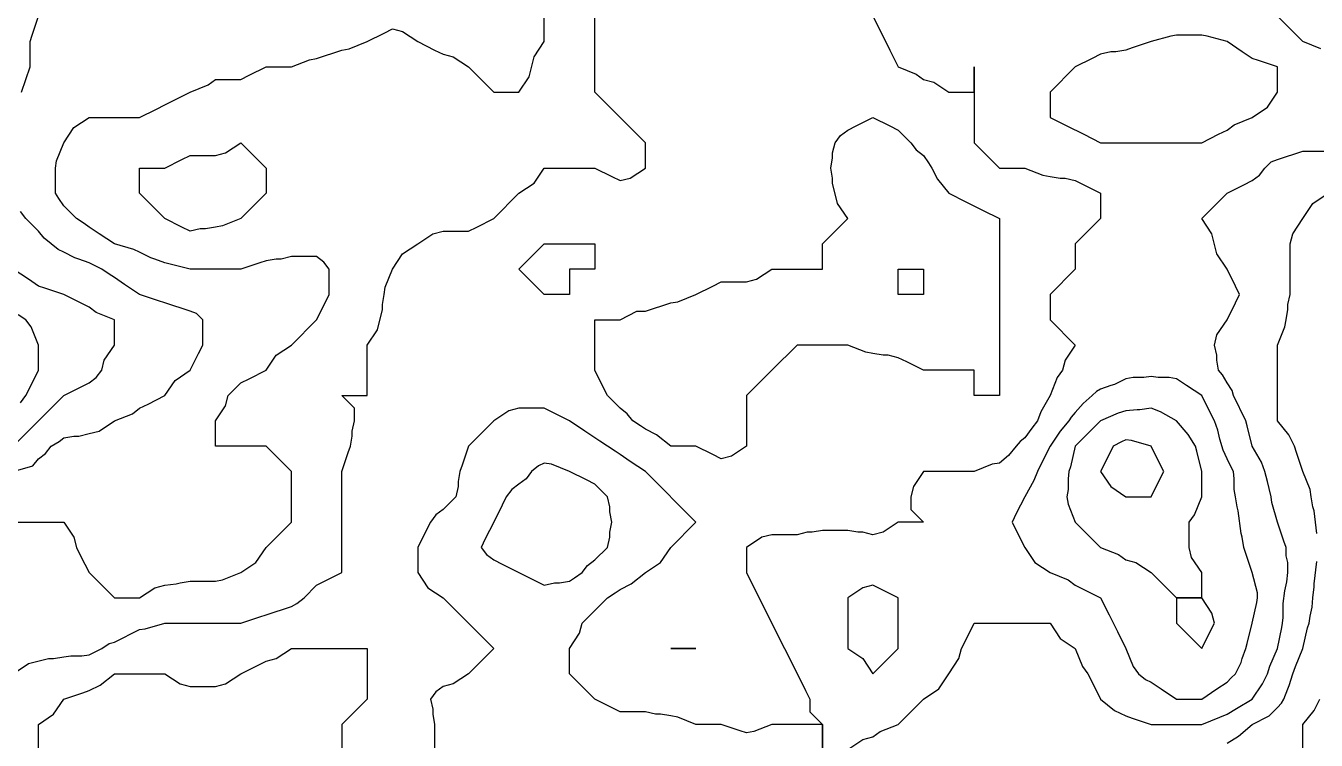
# Model space of a CAD drawing. Header units: inches. Extents: x 794995 to 811195, y 2485918 to 2508058.
# Drawn here: x 802180 to 803711, y 2500330 to 2501177 of the extents above; entities that cross this region are included whole.
import ezdxf

# ---------------------------------------------------------------- set-up
doc = ezdxf.new("R2010")
doc.units = ezdxf.units.IN
doc.header["$MEASUREMENT"] = 0
doc.layers.add('contour', color=7, linetype='Continuous')

msp = doc.modelspace()

# ---------------------------------------------------------------- linework, layer by layer
at = {"layer": 'contour'}
for points in [[(802165.2, 2500588.4), (802225.2, 2500588.4), (802237.2, 2500570.4), (802240.2, 2500558.4), (802245.2, 2500548.4), (802255.2, 2500528.4), (802285.2, 2500498.4), (802315.2, 2500498.4), (802333.2, 2500510.4), (802345.2, 2500513.4), (802358.5, 2500515), (802363.2, 2500516.4), (802375.2, 2500518.4), (802405.2, 2500518.4), (802413.7, 2500519.8), (802435.2, 2500528.4), (802453.2, 2500540.4), (802465.2, 2500558.4), (802495.2, 2500588.4), (802495.2, 2500648.4), (802465.2, 2500678.4), (802405.2, 2500678.4), (802405.2, 2500708.4), (802417.2, 2500726.4), (802420.2, 2500738.4), (802435.2, 2500753.4), (802445.2, 2500758.4), (802465.2, 2500768.4), (802477.2, 2500786.4), (802495.2, 2500798.4), (802525.2, 2500828.4), (802535.2, 2500848.4), (802540.2, 2500858.4), (802540.2, 2500888.4), (802533.7, 2500896.9), (802525.2, 2500903.4), (802495.2, 2500903.4), (802483.2, 2500900.4), (802477.2, 2500900.4), (802465.2, 2500898.4), (802457.7, 2500895.9), (802435.2, 2500888.4), (802375.2, 2500888.4), (802345.2, 2500895.9), (802333.2, 2500900.4), (802328.5, 2500901.7), (802315.2, 2500908.4), (802308.5, 2500911.7), (802285.2, 2500918.4), (802267.2, 2500930.4), (802255.2, 2500938.4), (802249.2, 2500942.4), (802240.2, 2500948.4), (802225.2, 2500963.4), (802219.2, 2500972.4), (802215.2, 2500978.4), (802215.2, 2501008.4), (802216.6, 2501016.9), (802225.2, 2501038.4), (802237.2, 2501056.4), (802255.2, 2501068.4), (802315.2, 2501068.4), (802335.2, 2501078.4), (802345.2, 2501083.4), (802355.2, 2501088.4), (802375.2, 2501098.4), (802396.6, 2501106.9), (802405.2, 2501113.4), (802435.2, 2501113.4), (802445.2, 2501118.4), (802465.2, 2501128.4), (802495.2, 2501128.4), (802516.6, 2501136.9), (802525.2, 2501138.4), (802555.2, 2501148.4), (802563.7, 2501149.8), (802585.2, 2501158.4), (802605.2, 2501168.4), (802615.2, 2501173.4), (802627.2, 2501170.4), (802645.2, 2501158.4), (802665.2, 2501148.4), (802675.2, 2501143.4), (802687.2, 2501140.4), (802705.2, 2501128.4), (802735.2, 2501098.4), (802765.2, 2501098.4), (802777.2, 2501116.4), (802783.2, 2501140.4), (802795.2, 2501158.4), (802795.2, 2501188.4)], [(802165.2, 2500408.4), (802183.2, 2500420.4), (802207.2, 2500426.4), (802213.2, 2500426.4), (802225.2, 2500428.4), (802233.7, 2500429.8), (802246.6, 2500429.8), (802255.2, 2500430.9), (802270.2, 2500438.4), (802279.2, 2500444.4), (802285.2, 2500445.9), (802315.2, 2500460.9), (802321.8, 2500461.7), (802345.2, 2500468.4), (802435.2, 2500468.4), (802457.7, 2500475.9), (802465.2, 2500478.4), (802495.2, 2500488.4), (802501.8, 2500491.7), (802510.2, 2500498.4), (802525.2, 2500513.4), (802555.2, 2500528.4), (802555.2, 2500648.4), (802562.7, 2500670.9), (802565.2, 2500678.4), (802567.2, 2500690.4), (802567.2, 2500696.4), (802570.2, 2500708.4), (802570.2, 2500723.4), (802555.2, 2500738.4), (802585.2, 2500738.4), (802585.2, 2500798.4), (802597.2, 2500816.4), (802603.2, 2500840.4), (802603.2, 2500846.4), (802605.2, 2500858.4), (802606.6, 2500866.9), (802615.2, 2500888.4), (802627.2, 2500906.4), (802645.2, 2500918.4), (802663.2, 2500930.4), (802675.2, 2500933.4), (802705.2, 2500933.4), (802715.2, 2500938.4), (802735.2, 2500948.4), (802765.2, 2500978.4), (802783.2, 2500990.4), (802795.2, 2501008.4), (802855.2, 2501008.4), (802875.2, 2500998.4), (802885.2, 2500993.4), (802897.2, 2500996.4), (802915.2, 2501008.4), (802915.2, 2501038.4), (802855.2, 2501098.4), (802855.2, 2501188.4)], [(802175.2, 2501098.4), (802185.2, 2501128.4), (802185.2, 2501158.4), (802187.7, 2501165.9), (802195.2, 2501188.4)], [(803185.2, 2501188.4), (803195.2, 2501168.4), (803205.2, 2501148.4), (803215.2, 2501128.4), (803236.6, 2501119.8), (803245.2, 2501113.4), (803257.2, 2501110.4), (803275.2, 2501098.4), (803305.2, 2501098.4), (803305.2, 2501128.4), (803305.2, 2501038.4), (803335.2, 2501008.4), (803365.2, 2501008.4), (803386.6, 2500999.8), (803395.2, 2500998.4), (803407.2, 2500996.4), (803413.2, 2500996.4), (803425.2, 2500993.4), (803435.2, 2500988.4), (803455.2, 2500978.4), (803455.2, 2500948.4), (803425.2, 2500918.4), (803425.2, 2500888.4), (803395.2, 2500858.4), (803395.2, 2500828.4), (803425.2, 2500798.4), (803413.2, 2500780.4), (803410.2, 2500768.4), (803403.7, 2500759.8), (803395.2, 2500738.4), (803384.2, 2500719.3), (803380.2, 2500708.4), (803373.7, 2500699.8), (803365.2, 2500688.4), (803359.7, 2500683.8), (803355.2, 2500678.4), (803346.1, 2500667.5), (803335.2, 2500658.4), (803326.6, 2500656.9), (803305.2, 2500648.4), (803245.2, 2500648.4), (803233.2, 2500630.4), (803230.2, 2500618.4), (803230.2, 2500603.4), (803245.2, 2500588.4), (803215.2, 2500588.4), (803197.2, 2500576.4), (803185.2, 2500573.4), (803173.2, 2500576.4), (803167.2, 2500576.4), (803155.2, 2500578.4), (803125.2, 2500578.4), (803113.2, 2500576.4), (803107.2, 2500576.4), (803095.2, 2500573.4), (803065.2, 2500573.4), (803053.2, 2500570.4), (803035.2, 2500558.4), (803035.2, 2500528.4), (803045.2, 2500508.4), (803055.2, 2500488.4), (803075.2, 2500448.4), (803085.2, 2500428.4), (803105.2, 2500388.4), (803110.2, 2500378.4), (803110.2, 2500363.4), (803125.2, 2500348.4), (803125.2, 2500318.4)], [(803716.6, 2501149.8), (803695.2, 2501158.4), (803665.2, 2501188.4)], [(803155.2, 2500318.4), (803173.2, 2500330.4), (803185.2, 2500333.4), (803193.7, 2500339.8), (803215.2, 2500348.4), (803245.2, 2500378.4), (803263.2, 2500390.4), (803275.2, 2500408.4), (803287.2, 2500426.4), (803290.2, 2500438.4), (803295.2, 2500448.4), (803305.2, 2500468.4), (803395.2, 2500468.4), (803407.2, 2500450.4), (803425.2, 2500438.4), (803433.7, 2500416.9), (803440.2, 2500408.4), (803445.2, 2500398.4), (803455.2, 2500378.4), (803471.8, 2500365), (803485.2, 2500358.4), (803492.7, 2500355.9), (803515.2, 2500348.4), (803575.2, 2500348.4), (803596.6, 2500356.9), (803605.2, 2500360.4), (803616.4, 2500367.1), (803635.2, 2500378.4), (803647.2, 2500396.4), (803653.2, 2500408.4), (803655.9, 2500417.6), (803665.2, 2500438.4), (803670.2, 2500463.4), (803671.2, 2500468.4), (803671.8, 2500475), (803671.8, 2500491.7), (803673.7, 2500506.9), (803676.1, 2500517.5), (803677.2, 2500528.4), (803677.2, 2500540.4), (803675.2, 2500548.4), (803675.2, 2500558.4), (803672.7, 2500565.9), (803665.2, 2500588.4), (803658.5, 2500611.7), (803657.7, 2500618.4), (803655.2, 2500628.4), (803653.2, 2500636.4), (803650.2, 2500648.4), (803646.1, 2500659.3), (803635.2, 2500678.4), (803629.2, 2500702.4), (803627.7, 2500708.4), (803612.7, 2500738.4), (803611.2, 2500744.4), (803605.2, 2500753.4), (803599.7, 2500762.9), (803595.2, 2500768.4), (803593.2, 2500780.4), (803593.2, 2500786.4), (803590.2, 2500798.4), (803593.2, 2500810.4), (803605.2, 2500828.4), (803615.2, 2500848.4), (803620.2, 2500858.4), (803615.2, 2500868.4), (803605.2, 2500888.4), (803593.2, 2500906.4), (803587.2, 2500930.4), (803575.2, 2500948.4), (803605.2, 2500978.4), (803625.2, 2500988.4), (803635.2, 2500993.4), (803643.7, 2500999.8), (803650.2, 2501008.4), (803657.7, 2501015.9), (803665.2, 2501018.4), (803695.2, 2501028.4), (803725.2, 2501028.4)], [(803711.8, 2500575), (803708.5, 2500601.7), (803707.2, 2500606.4), (803705.2, 2500618.4), (803703.7, 2500626.9), (803695.2, 2500648.4), (803687.7, 2500670.9), (803685.2, 2500678.4), (803678.5, 2500691.7), (803665.2, 2500708.4), (803665.2, 2500798.4), (803673.7, 2500819.8), (803675.2, 2500828.4), (803677.2, 2500840.4), (803677.2, 2500846.4), (803680.2, 2500858.4), (803680.2, 2500918.4), (803683.2, 2500930.4), (803695.2, 2500948.4), (803707.2, 2500966.4), (803725.2, 2500978.4)], [(802165.2, 2500648.4), (802188.5, 2500655), (802195.2, 2500663.4), (802203.7, 2500669.8), (802210.2, 2500678.4), (802219.7, 2500683.8), (802225.2, 2500688.4), (802237.2, 2500690.4), (802243.2, 2500690.4), (802255.2, 2500693.4), (802267.2, 2500696.4), (802285.2, 2500708.4), (802306.6, 2500716.9), (802315.2, 2500723.4), (802325.2, 2500728.4), (802345.2, 2500738.4), (802357.2, 2500756.4), (802375.2, 2500768.4), (802385.2, 2500788.4), (802390.2, 2500798.4), (802390.2, 2500828.4), (802382.7, 2500835.9), (802375.2, 2500838.4), (802345.2, 2500848.4), (802337.7, 2500850.9), (802315.2, 2500858.4), (802297.2, 2500870.4), (802285.2, 2500878.4), (802279.2, 2500882.4), (802270.2, 2500888.4), (802260.2, 2500893.4), (802255.2, 2500895.9), (802243.2, 2500900.4), (802238.5, 2500901.7), (802225.2, 2500908.4), (802218.5, 2500911.7), (802201.8, 2500925), (802195.2, 2500933.4), (802180.2, 2500948.4), (802173.7, 2500956.9)], [(802165.2, 2500678.4), (802195.2, 2500708.4), (802225.2, 2500738.4), (802245.2, 2500748.4), (802255.2, 2500753.4), (802263.7, 2500759.8), (802270.2, 2500768.4), (802273.2, 2500780.4), (802285.2, 2500798.4), (802285.2, 2500828.4), (802263.7, 2500836.9), (802255.2, 2500843.4), (802245.2, 2500848.4), (802225.2, 2500858.4), (802202.7, 2500865.9), (802195.2, 2500868.4), (802183.2, 2500876.4), (802165.2, 2500888.4)], [(802173.7, 2500729.8), (802180.2, 2500738.4), (802185.2, 2500748.4), (802195.2, 2500768.4), (802195.2, 2500798.4), (802186.6, 2500819.8), (802180.2, 2500828.4), (802171.2, 2500834.4)], [(803125.2, 2500318.4), (803125.2, 2500348.4), (803065.2, 2500348.4), (803043.7, 2500339.8), (803035.2, 2500338.4), (803027.7, 2500340.9), (803005.2, 2500348.4), (802975.2, 2500348.4), (802953.7, 2500356.9), (802945.2, 2500358.4), (802933.2, 2500360.4), (802927.2, 2500360.4), (802915.2, 2500363.4), (802885.2, 2500363.4), (802855.2, 2500378.4), (802825.2, 2500408.4), (802825.2, 2500438.4), (802837.2, 2500456.4), (802840.2, 2500468.4), (802855.2, 2500483.4), (802870.2, 2500498.4), (802879.2, 2500504.4), (802885.2, 2500508.4), (802898.5, 2500515), (802915.2, 2500528.4), (802933.2, 2500540.4), (802945.2, 2500558.4), (802975.2, 2500588.4), (802915.2, 2500648.4), (802897.2, 2500660.4), (802885.2, 2500668.4), (802879.2, 2500672.4), (802861.2, 2500684.4), (802855.2, 2500688.4), (802843.2, 2500696.4), (802825.2, 2500708.4), (802805.2, 2500718.4), (802795.2, 2500723.4), (802765.2, 2500723.4), (802753.2, 2500720.4), (802735.2, 2500708.4), (802705.2, 2500678.4), (802697.7, 2500655.9), (802695.2, 2500648.4), (802693.2, 2500636.4), (802693.2, 2500630.4), (802690.2, 2500618.4), (802675.2, 2500603.4), (802666.6, 2500596.9), (802660.2, 2500588.4), (802655.2, 2500578.4), (802645.2, 2500558.4), (802645.2, 2500528.4), (802657.2, 2500510.4), (802675.2, 2500498.4), (802735.2, 2500438.4), (802705.2, 2500408.4), (802687.2, 2500396.4), (802675.2, 2500393.4), (802666.6, 2500386.9), (802660.2, 2500378.4), (802663.2, 2500366.4), (802663.2, 2500360.4), (802665.2, 2500348.4), (802665.2, 2500258.4)], [(803605.2, 2500325.9), (803619, 2500334.5), (803635.2, 2500348.4), (803655.2, 2500358.4), (803665.2, 2500368.4), (803669.8, 2500373.7), (803672.7, 2500378.4), (803677.2, 2500390.4), (803679, 2500394.5), (803683.2, 2500408.4), (803686.6, 2500416.9), (803695.2, 2500438.4), (803700.6, 2500462.9), (803702.7, 2500468.4), (803703.7, 2500476.9), (803706.1, 2500487.5), (803707.2, 2500498.4), (803708.5, 2500511.7), (803708.5, 2500515), (803711.8, 2500541.7)], [(802195.2, 2500288.4), (802195.2, 2500348.4), (802213.2, 2500360.4), (802225.2, 2500378.4), (802247.7, 2500385.9), (802255.2, 2500388.4), (802268.5, 2500395), (802285.2, 2500408.4), (802345.2, 2500408.4), (802363.2, 2500396.4), (802375.2, 2500393.4), (802405.2, 2500393.4), (802417.2, 2500396.4), (802435.2, 2500408.4), (802465.2, 2500423.4), (802477.2, 2500426.4), (802495.2, 2500438.4), (802585.2, 2500438.4), (802585.2, 2500378.4), (802555.2, 2500348.4), (802555.2, 2500288.4)], [(803713.2, 2500180.4), (803695.2, 2500168.4), (803677.2, 2500156.4), (803665.2, 2500138.4), (803545.2, 2500138.4), (803545.2, 2500168.4), (803515.2, 2500168.4), (803515.2, 2500228.4), (803545.2, 2500258.4), (803575.2, 2500273.4), (803605.2, 2500273.4), (803635.2, 2500288.4), (803665.2, 2500303.4), (803677.2, 2500306.4), (803695.2, 2500318.4), (803695.2, 2500348.4), (803708.5, 2500365), (803715.2, 2500378.4)]]:
    msp.add_lwpolyline(points, dxfattribs=at)
for points in [[(803605.2, 2501053.4), (803613.7, 2501059.8), (803635.2, 2501068.4), (803653.2, 2501080.4), (803665.2, 2501098.4), (803665.2, 2501128.4), (803642.7, 2501135.9), (803635.2, 2501138.4), (803623.2, 2501146.4), (803605.2, 2501158.4), (803581.8, 2501165), (803575.2, 2501165.9), (803545.2, 2501165.9), (803538.5, 2501165), (803515.2, 2501158.4), (803492.7, 2501150.9), (803485.2, 2501148.4), (803473.2, 2501146.4), (803467.2, 2501146.4), (803455.2, 2501143.4), (803445.2, 2501138.4), (803425.2, 2501128.4), (803395.2, 2501098.4), (803395.2, 2501068.4), (803415.2, 2501058.4), (803435.2, 2501048.4), (803455.2, 2501038.4), (803575.2, 2501038.4), (803595.2, 2501048.4)], [(803035.2, 2500678.4), (803017.2, 2500666.4), (803005.2, 2500663.4), (802995.2, 2500668.4), (802975.2, 2500678.4), (802945.2, 2500678.4), (802928.5, 2500691.7), (802915.2, 2500698.4), (802909.2, 2500702.4), (802900.2, 2500708.4), (802893.7, 2500716.9), (802885.2, 2500723.4), (802870.2, 2500738.4), (802865.2, 2500748.4), (802855.2, 2500768.4), (802855.2, 2500828.4), (802885.2, 2500828.4), (802905.2, 2500838.4), (802915.2, 2500838.4), (802945.2, 2500848.4), (802953.7, 2500849.8), (802975.2, 2500858.4), (802995.2, 2500868.4), (803005.2, 2500873.4), (803035.2, 2500873.4), (803047.2, 2500876.4), (803065.2, 2500888.4), (803095.2, 2500888.4), (803125.2, 2500888.4), (803125.2, 2500918.4), (803155.2, 2500948.4), (803143.2, 2500966.4), (803137.2, 2500990.4), (803137.2, 2500996.4), (803135.2, 2501008.4), (803137.2, 2501020.4), (803137.2, 2501026.4), (803140.2, 2501038.4), (803146.6, 2501046.9), (803155.2, 2501053.4), (803165.2, 2501058.4), (803185.2, 2501068.4), (803205.2, 2501058.4), (803215.2, 2501053.4), (803230.2, 2501038.4), (803236.6, 2501029.8), (803245.2, 2501023.4), (803251.2, 2501014.4), (803255.2, 2501008.4), (803261.8, 2500995), (803275.2, 2500978.4), (803295.2, 2500968.4), (803315.2, 2500958.4), (803335.2, 2500948.4), (803335.2, 2500738.4), (803305.2, 2500738.4), (803305.2, 2500768.4), (803245.2, 2500768.4), (803225.2, 2500778.4), (803215.2, 2500783.4), (803203.2, 2500786.4), (803197.2, 2500786.4), (803185.2, 2500788.4), (803176.6, 2500789.8), (803155.2, 2500798.4), (803095.2, 2500798.4), (803065.2, 2500768.4), (803035.2, 2500738.4)], [(802435.2, 2500948.4), (802413.7, 2500939.8), (802405.2, 2500938.4), (802393.2, 2500936.4), (802387.2, 2500936.4), (802375.2, 2500933.4), (802365.2, 2500938.4), (802345.2, 2500948.4), (802315.2, 2500978.4), (802315.2, 2501008.4), (802345.2, 2501008.4), (802365.2, 2501018.4), (802375.2, 2501023.4), (802405.2, 2501023.4), (802417.2, 2501026.4), (802435.2, 2501038.4), (802465.2, 2501008.4), (802465.2, 2500978.4)], [(802825.2, 2500858.4), (802795.2, 2500858.4), (802765.2, 2500888.4), (802795.2, 2500918.4), (802855.2, 2500918.4), (802855.2, 2500888.4), (802825.2, 2500888.4)], [(803245.2, 2500858.4), (803215.2, 2500858.4), (803215.2, 2500888.4), (803245.2, 2500888.4)], [(803605.2, 2500398.4), (803610.2, 2500403.4), (803615.2, 2500408.4), (803621.8, 2500421.7), (803623.2, 2500426.4), (803627.7, 2500438.4), (803629.2, 2500444.4), (803635.2, 2500468.4), (803640.6, 2500492.9), (803641.2, 2500498.4), (803641.2, 2500504.4), (803635.2, 2500528.4), (803627.7, 2500550.9), (803625.2, 2500558.4), (803623.2, 2500570.4), (803621.8, 2500575), (803618.5, 2500601.7), (803617.2, 2500606.4), (803615.2, 2500618.4), (803613.7, 2500626.9), (803613.7, 2500639.8), (803612.7, 2500648.4), (803610.2, 2500653.4), (803605.2, 2500663.4), (803600.5, 2500673.7), (803596.6, 2500686.9), (803594.2, 2500697.5), (803590.2, 2500708.4), (803585.2, 2500718.4), (803575.2, 2500738.4), (803557.2, 2500750.4), (803545.2, 2500758.4), (803536.6, 2500759.8), (803523.7, 2500759.8), (803515.2, 2500760.9), (803506.6, 2500759.8), (803493.7, 2500759.8), (803485.2, 2500758.4), (803471.8, 2500751.7), (803467.2, 2500750.4), (803455.2, 2500745.9), (803450.2, 2500743.4), (803445.2, 2500738.4), (803434.4, 2500729.1), (803425.2, 2500718.4), (803420.5, 2500713), (803417.7, 2500708.4), (803407.2, 2500696.4), (803395.2, 2500678.4), (803385.2, 2500658.4), (803380.2, 2500648.4), (803376.1, 2500637.5), (803365.2, 2500618.4), (803355.2, 2500598.4), (803350.2, 2500588.4), (803355.2, 2500578.4), (803365.2, 2500558.4), (803377.2, 2500540.4), (803395.2, 2500528.4), (803416.6, 2500519.8), (803425.2, 2500513.4), (803455.2, 2500498.4), (803465.2, 2500478.4), (803475.2, 2500458.4), (803485.2, 2500438.4), (803493.7, 2500416.9), (803500.2, 2500408.4), (803508.5, 2500401.7), (803515.2, 2500398.4), (803527.2, 2500390.4), (803545.2, 2500378.4), (803575.2, 2500378.4), (803593.2, 2500390.4)], [(803545.2, 2500498.4), (803575.2, 2500498.4), (803575.2, 2500528.4), (803563.2, 2500546.4), (803560.2, 2500558.4), (803560.2, 2500588.4), (803566.6, 2500596.9), (803575.2, 2500618.4), (803575.2, 2500648.4), (803569.2, 2500672.4), (803567.7, 2500678.4), (803559, 2500692.2), (803545.2, 2500708.4), (803526.1, 2500719.3), (803515.2, 2500723.4), (803501.8, 2500721.7), (803498.5, 2500721.7), (803485.2, 2500720.4), (803475.9, 2500717.6), (803455.2, 2500708.4), (803425.2, 2500678.4), (803419.7, 2500653.8), (803417.7, 2500648.4), (803416.6, 2500639.8), (803416.6, 2500626.9), (803415.2, 2500618.4), (803416.6, 2500609.8), (803425.2, 2500588.4), (803455.2, 2500558.4), (803476.6, 2500549.8), (803485.2, 2500543.4), (803497.2, 2500540.4), (803515.2, 2500528.4)], [(803515.2, 2500618.4), (803525.2, 2500638.4), (803530.2, 2500648.4), (803525.2, 2500658.4), (803515.2, 2500678.4), (803491.8, 2500685), (803485.2, 2500685.9), (803480.2, 2500683.4), (803470.2, 2500678.4), (803465.2, 2500668.4), (803455.2, 2500648.4), (803467.2, 2500630.4), (803485.2, 2500618.4)], [(802825.2, 2500518.4), (802831.2, 2500522.4), (802840.2, 2500528.4), (802846.6, 2500536.9), (802855.2, 2500543.4), (802870.2, 2500558.4), (802873.2, 2500570.4), (802873.2, 2500576.4), (802875.2, 2500588.4), (802873.2, 2500600.4), (802873.2, 2500606.4), (802870.2, 2500618.4), (802855.2, 2500633.4), (802845.2, 2500638.4), (802825.2, 2500648.4), (802803.7, 2500656.9), (802795.2, 2500658.4), (802788.5, 2500655), (802780.2, 2500648.4), (802773.7, 2500639.8), (802765.2, 2500633.4), (802756.6, 2500626.9), (802750.2, 2500618.4), (802745.2, 2500608.4), (802735.2, 2500588.4), (802725.2, 2500568.4), (802720.2, 2500558.4), (802726.6, 2500549.8), (802735.2, 2500543.4), (802745.2, 2500538.4), (802765.2, 2500528.4), (802795.2, 2500513.4), (802807.2, 2500516.4), (802813.2, 2500516.4)], [(803185.2, 2500408.4), (803215.2, 2500438.4), (803215.2, 2500498.4), (803185.2, 2500513.4), (803173.2, 2500510.4), (803155.2, 2500498.4), (803155.2, 2500438.4), (803173.2, 2500426.4)], [(803575.2, 2500438.4), (803585.2, 2500458.4), (803590.2, 2500468.4), (803587.2, 2500480.4), (803575.2, 2500498.4), (803545.2, 2500498.4), (803545.2, 2500468.4)], [(802975.2, 2500438.4), (802945.2, 2500438.4)]]:
    msp.add_lwpolyline(points, close=True, dxfattribs=at)

doc.saveas('drawing.dxf')
